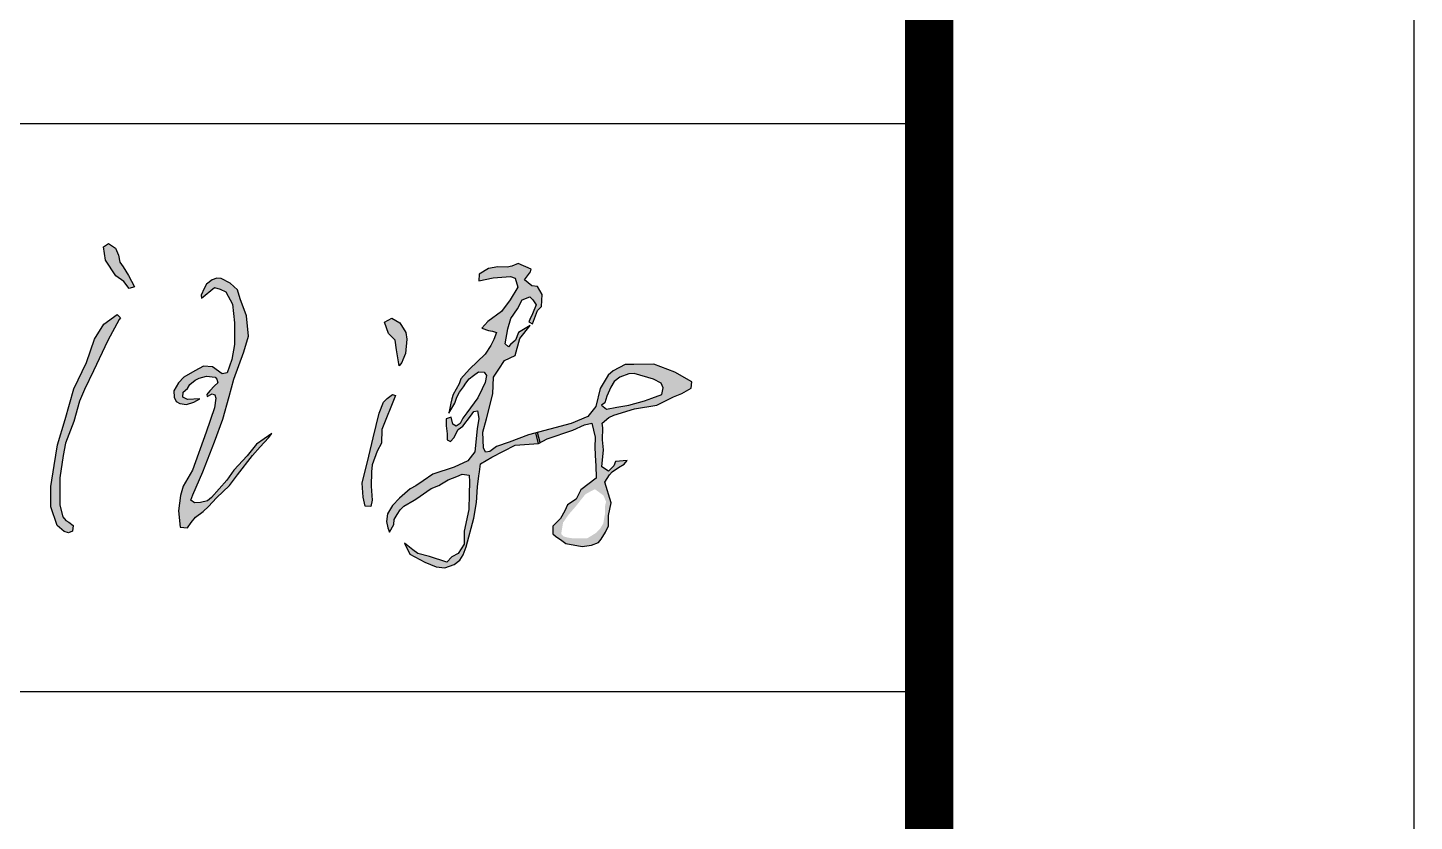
# Model space of a CAD drawing. Extents: x 1169373 to 1354985, y 649019 to 904199.
# Drawn here: x 1350412 to 1354985, y 760204 to 762822 of the extents above; entities that cross this region are included whole.
import ezdxf

# ---------------------------------------------------------------- set-up
doc = ezdxf.new("R2010")
doc.units = 0
doc.header["$LTSCALE"] = 1000
doc.header["$MEASUREMENT"] = 0
for name, color, linetype in [('PUB_TEXT', 7, 'Continuous'), ('PUB_TITLE', 4, 'Continuous'), ('图框', 7, 'Continuous')]:
    doc.layers.add(name, color=color, linetype=linetype)

msp = doc.modelspace()

# ---------------------------------------------------------------- hatches: boundary and pattern name
at = {"layer": 'PUB_TEXT'}
h = msp.add_hatch(color=4, dxfattribs=at)
h.paths.add_polyline_path([(1350676, 761790.1), (1350716.5, 761866), (1350706.5, 761875.9), (1350662.3, 761844.1), (1350631.7, 761794.4), (1350605.5, 761717.7), (1350563.9, 761630.8), (1350535.6, 761530.1), (1350509.5, 761446.2), (1350499.1, 761377.8), (1350487.5, 761308.7), (1350488, 761241.4), (1350509.2, 761179.7), (1350532, 761160), (1350546.2, 761156), (1350559.8, 761161.5), (1350561.9, 761180.2), (1350547.2, 761190.9), (1350530.2, 761201), (1350517.2, 761247.1), (1350517.9, 761337.4), (1350528.6, 761411.6), (1350536.3, 761451.9), (1350564.3, 761523.1), (1350582.3, 761590.3), (1350598.7, 761628.4), (1350628.3, 761690.3)])
h.paths.add_polyline_path([(1350726.3, 762033.5), (1350715.8, 762048.9), (1350711.7, 762071.6), (1350701.2, 762095.1), (1350678.4, 762110.5), (1350661.4, 762100), (1350668.7, 762055.4), (1350702, 762004.3), (1350728.7, 761984.8), (1350746.6, 761962.1), (1350763.6, 761967.8), (1350744.2, 762005.1)])
h = msp.add_hatch(color=4, dxfattribs=at)
h.paths.add_polyline_path([(1351942, 761405.5), (1352019, 761445), (1352096.4, 761451), (1352087.3, 761485.1), (1352063.7, 761478.8), (1351999.4, 761454.7), (1351958.4, 761441.3), (1351936.1, 761424.4), (1351921.8, 761422.6), (1351915.5, 761436.9), (1351912.9, 761487.7), (1351924.5, 761532.3), (1351945.9, 761614.3), (1351948.3, 761669.5), (1351965.2, 761695.5), (1351984, 761724.5), (1352019.5, 761740.6), (1352034.3, 761797.6), (1352068.8, 761839.9), (1352030.4, 761816.5), (1352020.6, 761791.8), (1352003.7, 761777.3), (1351997.6, 761769.4), (1351986.6, 761780), (1351994.9, 761829.2), (1352005.5, 761863.6), (1352026.6, 761894.8), (1352042.5, 761924.7), (1352068, 761934.4), (1352077.3, 761925.2), (1352089.2, 761908), (1352076.8, 761878.1), (1352068, 761859.6), (1352064.9, 761851.7), (1352076.8, 761846), (1352093.6, 761889.5), (1352105.9, 761902.3), (1352109, 761942.8), (1352093.3, 761968.2), (1352074.9, 761970.4), (1352050.4, 761990.5), (1352070.5, 762016.6), (1352072.2, 762025.5), (1352029.3, 762045), (1352008.1, 762035.5), (1351993.1, 762032.2), (1351962.5, 762033.3), (1351931.8, 762027.7), (1351901.2, 762009.4), (1351900, 761987.3), (1351947.3, 761997.5), (1352003.6, 762001.3), (1352019, 761996.2), (1352028, 761966.8), (1352002.4, 761924.6), (1351974.2, 761886.3), (1351929.4, 761853), (1351909, 761831.3), (1351931.3, 761823.4), (1351944.2, 761821.7), (1351958.4, 761816.8), (1351949, 761794.1), (1351939.3, 761774.1), (1351920.2, 761745.7), (1351869.3, 761695.5), (1351839.8, 761663.8), (1351834.5, 761647.6), (1351815.4, 761612), (1351810.9, 761597.6), (1351806.8, 761583.5), (1351800.5, 761550.6), (1351820.6, 761584.1), (1351827.3, 761603.1), (1351835.6, 761619.6), (1351849, 761637.3), (1351856.9, 761649.6), (1351868, 761664.5), (1351881.8, 761674.8), (1351898, 761687), (1351916.9, 761686.2), (1351924.4, 761675.2), (1351920, 761651.9), (1351910.6, 761631.4), (1351896.8, 761601.9), (1351859.7, 761551.8), (1351847.1, 761534.1), (1351837.6, 761516.3), (1351825, 761508.1), (1351813.5, 761514.8), (1351808.4, 761537.2), (1351791.9, 761531.9), (1351791.9, 761508.5), (1351795.4, 761483.1), (1351795.4, 761462.6), (1351806.3, 761457.1), (1351817.3, 761469.1), (1351831.3, 761497), (1351846.7, 761507.5), (1351871.7, 761540.4), (1351883.6, 761556.3), (1351895.6, 761558.8), (1351899.6, 761533.4), (1351894.1, 761499.5), (1351886.1, 761422.8), (1351863.7, 761394), (1351818.8, 761372.6), (1351748, 761349.6), (1351715.9, 761327.6), (1351691.9, 761310.6), (1351673, 761301.2), (1351638.3, 761270.5), (1351614.9, 761246.6), (1351598.6, 761219), (1351595.4, 761193.8), (1351599.2, 761173), (1351604.9, 761158), (1351619.3, 761183.1), (1351620, 761199.5), (1351630, 761216.4), (1351640.1, 761232.2), (1351652.7, 761244.1), (1351686.7, 761263.6), (1351694.9, 761269.3), (1351728.3, 761291.9), (1351742.1, 761302), (1351767.9, 761312.7), (1351776.1, 761317.7), (1351798.8, 761330.9), (1351827.1, 761342.2), (1351844.7, 761349.2), (1351867.4, 761346), (1351868.6, 761324.6), (1351867.4, 761283.1), (1351866.1, 761232.8), (1351851, 761161.3), (1351851, 761118.4), (1351831.3, 761088), (1351810.8, 761076.4), (1351794.6, 761059.4), (1351737.4, 761078.2), (1351698.9, 761088), (1351681.9, 761099.6), (1351654.1, 761122), (1351672, 761085.3), (1351721.8, 761058.8), (1351759, 761043.8), (1351787.3, 761040.2), (1351817.8, 761051.7), (1351837.2, 761065.9), (1351847.4, 761083.1), (1351857.6, 761110.1), (1351882.8, 761204.7), (1351892.2, 761256.2), (1351894.7, 761308.3), (1351899.8, 761344.2), (1351901.7, 761356.7), (1351905.4, 761383.1)])
h.paths.add_polyline_path([(1352210, 761494.2), (1352248.2, 761512.3), (1352272.3, 761517.3), (1352283.2, 761471.6), (1352281.8, 761437), (1352283.9, 761391.1), (1352285.3, 761379.1), (1352286.7, 761336.1), (1352236.4, 761298.3), (1352220.1, 761267.3), (1352191.9, 761248.2), (1352183.4, 761228.5), (1352169.3, 761203.8), (1352143.9, 761178.4), (1352143.9, 761153), (1352152.3, 761145.2), (1352173.5, 761130.4), (1352186.9, 761120.5), (1352240.6, 761111.3), (1352271, 761115.6), (1352294.3, 761124), (1352302.8, 761134.6), (1352317.6, 761157.9), (1352326.8, 761179.1), (1352326.8, 761212.9), (1352335.9, 761255.3), (1352315.5, 761323), (1352331, 761347), (1352338.8, 761356.9), (1352360.7, 761371.7), (1352379, 761382.3), (1352388.9, 761394.3), (1352349.8, 761391.6), (1352344.6, 761377.3), (1352326.8, 761359.2), (1352305.5, 761374.2), (1352310.4, 761430.3), (1352307.4, 761463), (1352308.9, 761502.1), (1352306.9, 761518), (1352328.3, 761536.3), (1352344.6, 761544.7), (1352412.6, 761565.2), (1352486.6, 761576.8), (1352542, 761604.5), (1352568.7, 761616.1), (1352600, 761633), (1352602.6, 761654.4), (1352546.4, 761686.5), (1352476.8, 761712.4), (1352410.8, 761711.5), (1352382.2, 761711.5), (1352342.1, 761690.1), (1352326, 761676.7), (1352300.1, 761632.1), (1352285, 761573.3), (1352259.1, 761539.4), (1352203.8, 761516.2), (1352092.8, 761486.6), (1352101.6, 761453.8), (1352124.6, 761466.1)])
h.paths.add_polyline_path([(1352303.7, 761577.6), (1352314.7, 761585.2), (1352321.6, 761607.1), (1352334.7, 761636.4), (1352346, 761655.8), (1352364.7, 761669.5), (1352394.7, 761680.1), (1352411.6, 761681.4), (1352475.7, 761662.5), (1352500.4, 761649.7), (1352507.3, 761634.4), (1352502.9, 761612.6), (1352470.3, 761599.8), (1352446.5, 761591.9), (1352394.2, 761577.1), (1352355.1, 761570.2), (1352320.5, 761563.7)], flags=16)
h.paths.add_polyline_path([(1352267.4, 761292.3), (1352282.4, 761300.1), (1352310.8, 761279), (1352319.1, 761259), (1352315.8, 761243.4), (1352315.8, 761220.1), (1352310.2, 761187.3), (1352299.7, 761169.5), (1352286.3, 761155.7), (1352258, 761138.4), (1352209.6, 761137.9), (1352193.5, 761140.1), (1352179.5, 761144), (1352171.2, 761151.8), (1352177.3, 761189.5), (1352195.7, 761216.2), (1352219, 761242.9), (1352250.7, 761282.9)], flags=16)
h.paths.add_polyline_path([(1352092.8, 761486.6), (1352087.3, 761485.1), (1352096.4, 761451), (1352101.6, 761453.8)], flags=17)
msp.add_hatch(color=4, dxfattribs=at).paths.add_polyline_path([(1351032.3, 761600.4), (1351027.9, 761567.9), (1351000.2, 761487.9), (1350954.9, 761362.2), (1350924.1, 761309.9), (1350916.2, 761279.1), (1350909.1, 761229), (1350914.8, 761174.5), (1350939.2, 761172.4), (1350950.6, 761190.3), (1350965.7, 761207.5), (1350990.8, 761226.8), (1351008, 761242.6), (1351034.5, 761271.2), (1351076.8, 761312.1), (1351103.4, 761347.2), (1351152.8, 761411.6), (1351177.9, 761439.6), (1351205.9, 761468.9), (1351216.6, 761484), (1351166.6, 761448.3), (1351135.9, 761409.5), (1351091.7, 761362.9), (1351068.3, 761329.7), (1351017.9, 761272.8), (1351004.4, 761261.2), (1350981.6, 761255.8), (1350961.9, 761254.9), (1350949.8, 761263.4), (1350956.1, 761280.9), (1350989.4, 761357.1), (1351028.2, 761456.3), (1351054.8, 761530.9), (1351076.3, 761605.5), (1351092.1, 761663.2), (1351125.1, 761753.3), (1351140.2, 761805), (1351133.3, 761871.5), (1351112.7, 761927.7), (1351103.7, 761957.8), (1351079.1, 761979.9), (1351049.4, 761995.4), (1351035.9, 761996.5), (1351020.3, 761990.9), (1351001.2, 761976.4), (1350993.2, 761962.3), (1350984.1, 761939.7), (1350985.4, 761930.4), (1351027.8, 761965.8), (1351046, 761960.3), (1351065.1, 761951.3), (1351086.9, 761910.3), (1351094, 761849.3), (1351093.5, 761777.2), (1351085.4, 761728), (1351069.2, 761683.6), (1351053.6, 761680.8), (1351021.1, 761703.8), (1350991.7, 761705.7), (1350963, 761690.9), (1350926.3, 761669.5), (1350909.6, 761651.4), (1350893.7, 761624.2), (1350894.4, 761603.6), (1350901.1, 761589.8), (1350913.5, 761582.3), (1350935.2, 761579.5), (1350960, 761587.3), (1350979.8, 761598.6), (1350938.3, 761595.8), (1350923.8, 761603.6), (1350924.2, 761619.6), (1350938.7, 761632), (1350946.5, 761645.4), (1350971.8, 761665.2), (1351001.8, 761673.4), (1351033.8, 761668.6), (1351038.4, 761651.4), (1351027.4, 761640.5), (1351012.5, 761624.2), (1351002.2, 761612.8), (1351003.6, 761606.1), (1351026.1, 761617.3)])
h = msp.add_hatch(color=4, dxfattribs=at)
h.paths.add_polyline_path([(1351614.6, 761612.5), (1351597, 761599.5), (1351585, 761587), (1351571, 761550.9), (1351551.4, 761469.5), (1351537.3, 761408.7), (1351514.8, 761319.7), (1351518.1, 761274.1), (1351524.3, 761244.3), (1351543.5, 761243.2), (1351547.4, 761264), (1351544.6, 761309.6), (1351545.1, 761357.3), (1351548.2, 761380.2), (1351564.1, 761425.5), (1351578.9, 761451.7), (1351580.1, 761497.3), (1351624.4, 761608.6)])
h.paths.add_polyline_path([(1351623.7, 761791.6), (1351628.4, 761760.2), (1351636.4, 761706.5), (1351645.2, 761718.5), (1351649.2, 761727.3), (1351657.3, 761747.4), (1351662.1, 761794.7), (1351658.9, 761816.4), (1351639.6, 761848.5), (1351613.1, 761864.5), (1351589, 761850.9), (1351601.9, 761814)])

# ---------------------------------------------------------------- linework, layer by layer
at = {"layer": 'PUB_TEXT', "color": 4}
for p, q in [((1352096.4, 761451), (1352087.3, 761485.1)), ((1352101.6, 761453.8), (1352092.8, 761486.6))]:
    msp.add_line(p, q, dxfattribs=at)
for points in [[(1350702, 762004.3), (1350668.7, 762055.4), (1350661.4, 762100), (1350678.4, 762110.5), (1350701.2, 762095.1), (1350711.7, 762071.6), (1350715.8, 762048.9), (1350726.3, 762033.5), (1350744.2, 762005.1), (1350763.6, 761967.8), (1350746.6, 761962.1), (1350728.7, 761984.8), (1350702, 762004.3)], [(1350985.4, 761930.4), (1351027.8, 761965.8), (1351046, 761960.3), (1351065.1, 761951.3), (1351086.9, 761910.3), (1351094, 761849.3), (1351093.5, 761777.2), (1351085.4, 761728), (1351069.2, 761683.6), (1351053.6, 761680.8), (1351021.1, 761703.8), (1350991.7, 761705.7), (1350963, 761690.9), (1350926.3, 761669.5), (1350909.6, 761651.4), (1350893.7, 761624.2), (1350894.4, 761603.6), (1350901.1, 761589.8), (1350913.5, 761582.3), (1350935.2, 761579.5), (1350960, 761587.3), (1350979.8, 761598.6), (1350938.3, 761595.8), (1350923.8, 761603.6), (1350924.2, 761619.6), (1350938.7, 761632), (1350946.5, 761645.4), (1350964.2, 761659.2), (1350977.4, 761666.7), (1351001.8, 761673.4), (1351030.2, 761669.2), (1351035.2, 761663.5), (1351038.4, 761651.4), (1351027.4, 761640.5), (1351012.5, 761624.2), (1351002.2, 761612.8), (1351003.6, 761606.1), (1351020.6, 761614.6), (1351028.4, 761611), (1351032.3, 761600.4), (1351027.9, 761567.9), (1351000.2, 761487.9), (1350954.9, 761362.2), (1350924.1, 761309.9), (1350916.2, 761279.1), (1350909.1, 761229), (1350914.8, 761174.5), (1350939.2, 761172.4), (1350950.6, 761190.3), (1350965.7, 761207.5), (1350990.8, 761226.8), (1351008, 761242.6), (1351034.5, 761271.2), (1351076.8, 761312.1), (1351103.4, 761347.2), (1351152.8, 761411.6), (1351177.9, 761439.6), (1351205.9, 761468.9), (1351216.6, 761484), (1351166.6, 761448.3), (1351135.9, 761409.5), (1351091.7, 761362.9), (1351068.3, 761329.7), (1351017.9, 761272.8), (1351004.4, 761261.2), (1350981.6, 761255.8), (1350961.9, 761254.9), (1350949.8, 761263.4), (1350956.1, 761280.9), (1350989.4, 761357.1), (1351028.2, 761456.3), (1351054.8, 761530.9), (1351076.3, 761605.5), (1351092.1, 761663.2), (1351125.1, 761753.3), (1351140.2, 761805), (1351133.3, 761871.5), (1351112.7, 761927.7), (1351103.7, 761957.8), (1351079.1, 761979.9), (1351049.4, 761995.4), (1351035.9, 761996.5), (1351020.3, 761990.9), (1351001.2, 761976.4), (1350993.2, 761962.3), (1350984.1, 761939.7), (1350984.1, 761939.7), (1350985.4, 761930.4)], [(1350712.9, 761859.3), (1350676, 761790.1), (1350628.3, 761690.3), (1350598.7, 761628.4), (1350582.3, 761590.3), (1350564.3, 761523.1), (1350536.3, 761451.9), (1350528.6, 761411.6), (1350517.9, 761337.4), (1350517.2, 761247.1), (1350528, 761209.1), (1350537.1, 761196.9), (1350547.2, 761190.9), (1350561.9, 761180.2), (1350561.9, 761180.2), (1350559.8, 761161.5), (1350546.2, 761156), (1350532, 761160), (1350509.2, 761179.7), (1350488, 761241.4), (1350487.5, 761308.7), (1350499.1, 761377.8), (1350509.5, 761446.2), (1350535.6, 761530.1), (1350563.9, 761630.8), (1350605.5, 761717.7), (1350631.7, 761794.4), (1350662.3, 761844.1), (1350706.5, 761875.9), (1350717.7, 761864.8), (1350712.9, 761859.3)], [(1351636.4, 761706.5), (1351628.4, 761760.2), (1351623.7, 761791.6), (1351601.9, 761814), (1351589, 761850.9), (1351613.1, 761864.5), (1351639.6, 761848.5), (1351658.9, 761816.4), (1351662.1, 761794.7), (1351657.3, 761747.4), (1351649.2, 761727.3), (1351645.2, 761718.5), (1351636.4, 761706.5)], [(1352303.7, 761577.6), (1352320.5, 761563.7), (1352355.1, 761570.2), (1352394.2, 761577.1), (1352446.5, 761591.9), (1352470.3, 761599.8), (1352502.9, 761612.6), (1352507.3, 761634.4), (1352500.4, 761649.7), (1352475.7, 761662.5), (1352411.6, 761681.4), (1352394.7, 761680.1), (1352364.7, 761669.5), (1352346, 761655.8), (1352334.7, 761636.4), (1352321.6, 761607.1), (1352314.7, 761585.2), (1352303.7, 761577.6)], [(1351624.4, 761608.6), (1351580.1, 761497.3), (1351578.9, 761451.7), (1351564.1, 761425.5), (1351548.2, 761380.2), (1351545.1, 761357.3), (1351544.6, 761309.6), (1351547.4, 761264), (1351543.5, 761243.2), (1351543.5, 761243.2), (1351524.3, 761244.3), (1351518.1, 761274.1), (1351514.8, 761319.7), (1351537.3, 761408.7), (1351551.4, 761469.5), (1351571, 761550.9), (1351585, 761587), (1351597, 761599.5), (1351614.6, 761612.5), (1351624.4, 761608.6)]]:
    msp.add_lwpolyline(points, dxfattribs=at)
msp.add_lwpolyline([(1351900, 761987.3), (1351947.3, 761997.5), (1352003.6, 762001.3), (1352019, 761996.2), (1352028, 761966.8), (1352002.4, 761924.6), (1351974.2, 761886.3), (1351929.4, 761853), (1351929.4, 761853), (1351909, 761831.3), (1351931.3, 761823.4), (1351944.2, 761821.7), (1351958.4, 761816.8), (1351949, 761794.1), (1351939.3, 761774.1), (1351920.2, 761745.7), (1351869.3, 761695.5), (1351839.8, 761663.8), (1351834.5, 761647.6), (1351815.4, 761612), (1351810.9, 761597.6), (1351806.8, 761583.5), (1351800.5, 761550.6), (1351820.6, 761584.1), (1351827.3, 761603.1), (1351835.6, 761619.6), (1351849, 761637.3), (1351856.9, 761649.6), (1351868, 761664.5), (1351881.8, 761674.8), (1351898, 761687), (1351916.9, 761686.2), (1351924.4, 761675.2), (1351920, 761651.9), (1351910.6, 761631.4), (1351896.8, 761601.9), (1351859.7, 761551.8), (1351847.1, 761534.1), (1351837.6, 761516.3), (1351825, 761508.1), (1351813.5, 761514.8), (1351808.4, 761537.2), (1351791.9, 761531.9), (1351791.9, 761508.5), (1351795.4, 761483.1), (1351795.4, 761462.6), (1351806.3, 761457.1), (1351817.3, 761469.1), (1351831.3, 761497), (1351846.7, 761507.5), (1351871.7, 761540.4), (1351883.6, 761556.3), (1351895.6, 761558.8), (1351899.6, 761533.4), (1351894.1, 761499.5), (1351886.1, 761422.8), (1351863.7, 761394), (1351818.8, 761372.6), (1351748, 761349.6), (1351715.9, 761327.6), (1351691.9, 761310.6), (1351673, 761301.2), (1351638.3, 761270.5), (1351614.9, 761246.6), (1351598.6, 761219), (1351595.4, 761193.8), (1351599.2, 761173), (1351604.9, 761158), (1351604.9, 761158), (1351619.3, 761183.1), (1351620, 761199.5), (1351630, 761216.4), (1351640.1, 761232.2), (1351652.7, 761244.1), (1351686.7, 761263.6), (1351694.9, 761269.3), (1351728.3, 761291.9), (1351742.1, 761302), (1351767.9, 761312.7), (1351776.1, 761317.7), (1351798.8, 761330.9), (1351827.1, 761342.2), (1351844.7, 761349.2), (1351867.4, 761346), (1351868.6, 761324.6), (1351867.4, 761283.1), (1351866.1, 761232.8), (1351851, 761161.3), (1351851, 761118.4), (1351831.3, 761088), (1351810.8, 761076.4), (1351794.6, 761059.4), (1351737.4, 761078.2), (1351698.9, 761088), (1351681.9, 761099.6), (1351654.1, 761122), (1351654.1, 761122), (1351672, 761085.3), (1351721.8, 761058.8), (1351759, 761043.8), (1351787.3, 761040.2), (1351817.8, 761051.7), (1351837.2, 761065.9), (1351847.4, 761083.1), (1351857.6, 761110.1), (1351882.8, 761204.7), (1351892.2, 761256.2), (1351894.7, 761308.3), (1351899.8, 761344.2), (1351901.7, 761356.7), (1351905.4, 761383.1), (1351942, 761405.5), (1352019, 761445), (1352096.4, 761451), (1352124.6, 761466.1), (1352210, 761494.2), (1352248.2, 761512.3), (1352272.3, 761517.3), (1352283.2, 761471.6), (1352281.8, 761437), (1352283.9, 761391.1), (1352285.3, 761379.1), (1352286.7, 761336.1), (1352236.4, 761298.3), (1352220.1, 761267.3), (1352191.9, 761248.2), (1352183.4, 761228.5), (1352169.3, 761203.8), (1352143.9, 761178.4), (1352143.9, 761153), (1352152.3, 761145.2), (1352173.5, 761130.4), (1352186.9, 761120.5), (1352240.6, 761111.3), (1352271, 761115.6), (1352294.3, 761124), (1352302.8, 761134.6), (1352317.6, 761157.9), (1352326.8, 761179.1), (1352326.8, 761212.9), (1352335.9, 761255.3), (1352315.5, 761323), (1352331, 761347), (1352338.8, 761356.9), (1352360.7, 761371.7), (1352379, 761382.3), (1352388.9, 761394.3), (1352349.8, 761391.6), (1352344.6, 761377.3), (1352326.8, 761359.2), (1352305.5, 761374.2), (1352310.4, 761430.3), (1352307.4, 761463), (1352308.9, 761502.1), (1352306.9, 761518), (1352328.3, 761536.3), (1352344.6, 761544.7), (1352412.6, 761565.2), (1352486.6, 761576.8), (1352542, 761604.5), (1352568.7, 761616.1), (1352600, 761633), (1352602.6, 761654.4), (1352546.4, 761686.5), (1352546.4, 761686.5), (1352476.8, 761712.4), (1352410.8, 761711.5), (1352382.2, 761711.5), (1352342.1, 761690.1), (1352326, 761676.7), (1352300.1, 761632.1), (1352285, 761573.3), (1352285, 761573.3), (1352259.1, 761539.4), (1352203.8, 761516.2), (1352063.7, 761478.8), (1351999.4, 761454.7), (1351958.4, 761441.3), (1351936.1, 761424.4), (1351921.8, 761422.6), (1351915.5, 761436.9), (1351912.9, 761487.7), (1351924.5, 761532.3), (1351945.9, 761614.3), (1351948.3, 761669.5), (1351965.2, 761695.5), (1351984, 761724.5), (1352019.5, 761740.6), (1352034.3, 761797.6), (1352068.8, 761839.9), (1352030.4, 761816.5), (1352020.6, 761791.8), (1352003.7, 761777.3), (1351997.6, 761769.4), (1351986.6, 761780), (1351994.9, 761829.2), (1352005.5, 761863.6), (1352026.6, 761894.8), (1352042.5, 761924.7), (1352068, 761934.4), (1352077.3, 761925.2), (1352089.2, 761908), (1352076.8, 761878.1), (1352068, 761859.6), (1352064.9, 761851.7), (1352076.8, 761846), (1352093.6, 761889.5), (1352105.9, 761902.3), (1352109, 761942.8), (1352093.3, 761968.2), (1352074.9, 761970.4), (1352050.4, 761990.5), (1352070.5, 762016.6), (1352072.2, 762025.5), (1352029.3, 762045), (1352008.1, 762035.5), (1351993.1, 762032.2), (1351962.5, 762033.3), (1351931.8, 762027.7), (1351901.2, 762009.4), (1351900, 761987.3)], close=True, dxfattribs=at)
at = {"layer": 'PUB_TITLE'}
msp.add_lwpolyline([(1236104.7, 716218.7), (1354984.7, 716218.7), (1354984.7, 783418.7), (1236104.7, 783418.7)], close=True, dxfattribs=at)
at = {"layer": 'PUB_TITLE', "const_width": 160}
msp.add_lwpolyline([(1240104.7, 717818.7), (1353384.7, 717818.7), (1353384.7, 781818.7), (1240104.7, 781818.7)], close=True, dxfattribs=at)
at = {"layer": '图框', "color": 0}
for p, q in [((1344264.7, 762506.5), (1353349.5, 762506.5)), ((1344264.7, 760632.5), (1353349.5, 760632.5))]:
    msp.add_line(p, q, dxfattribs=at)
at = {"layer": '图框', "color": 4, "const_width": 157.7}
msp.add_lwpolyline([(1344264.7, 781818.7), (1353384.7, 781818.7), (1353384.7, 717818.7), (1344264.7, 717818.7)], close=True, dxfattribs=at)

doc.saveas('drawing.dxf')
